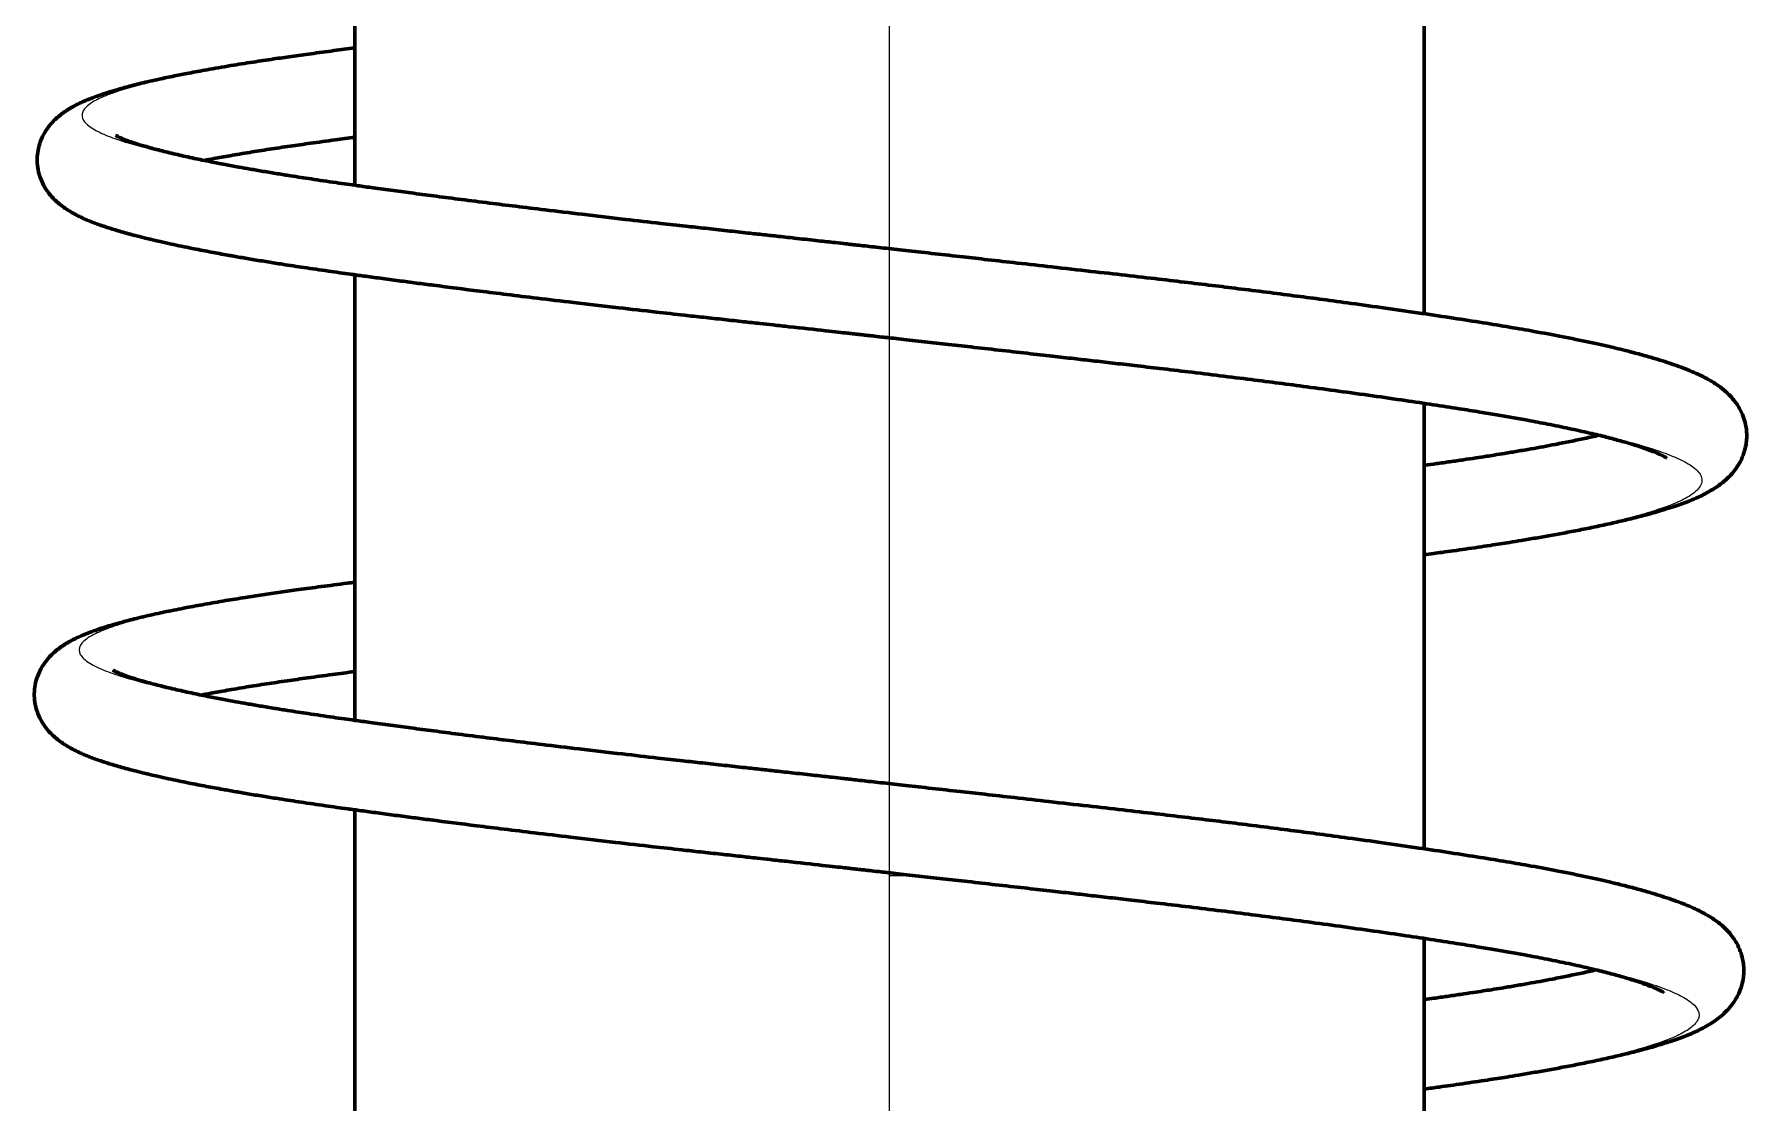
# Model space of a CAD drawing. Header units: millimetres. Extents: x 0 to 594, y 0 to 420.
# Drawn here: x 463.979 to 464.747, y 88.638 to 89.118 of the extents above; entities that cross this region are included whole.
import ezdxf

# ---------------------------------------------------------------- set-up
doc = ezdxf.new("R2010")
doc.units = ezdxf.units.MM
for name, pattern in [('K5LT_AXLED', [19.5, 15, -1.5, 1.5, -1.5]), ('K5LT_BASIC', [0]), ('K5LT_THIN', [0])]:
    doc.linetypes.add(name, pattern=pattern)
doc.layers.add('Системный слой', color=7, linetype='Continuous')

# ---------------------------------------------------------------- blocks, each defined once
blk = doc.blocks.new('U642')
at = {"layer": 'Системный слой', "color": 30, "linetype": 'K5LT_AXLED', "lineweight": 18, "true_color": 0xff8000}
blk.add_line((464.3626, 85.67578), (464.3626, 96.27578), dxfattribs=at)
at = {"layer": 'Системный слой', "color": 5, "linetype": 'K5LT_BASIC', "lineweight": 60, "true_color": 0x0000ff}
for p, q in [((464.1226, 89.25022), (464.1226, 89.05022)), ((464.6026, 89.19251), (464.6026, 88.99255)), ((464.1226, 89.01005), (464.1226, 88.81004)), ((464.6026, 88.95233), (464.6026, 88.75237)), ((464.1226, 88.76987), (464.1226, 88.56987)), ((464.6026, 88.71214), (464.6026, 88.51218))]:
    blk.add_line(p, q, dxfattribs=at)
for points, knots in [([(464.34558, 88.98363), (464.34547, 88.98365), (464.34417, 88.98379), (464.33986, 88.98427), (464.33165, 88.98518), (464.32105, 88.98635), (464.31072, 88.98749), (464.30383, 88.98825), (464.29645, 88.98906), (464.28797, 88.98999), (464.27924, 88.99094), (464.26916, 88.99205), (464.25645, 88.99347), (464.23976, 88.99537), (464.22184, 88.99746), (464.20513, 88.99945), (464.1911, 89.00116), (464.17552, 89.00309), (464.16218, 89.00478), (464.15012, 89.00635), (464.1421, 89.00741), (464.13412, 89.00847), (464.12689, 89.00945), (464.12082, 89.01029), (464.11549, 89.01103), (464.11032, 89.01176), (464.10501, 89.01252), (464.09991, 89.01328), (464.09499, 89.01402), (464.0896, 89.01485), (464.08338, 89.01584), (464.07675, 89.01693), (464.07041, 89.01801), (464.06387, 89.01917), (464.05681, 89.02047), (464.04853, 89.02208), (464.03572, 89.02476), (464.02472, 89.02742), (464.01629, 89.02979), (464.01177, 89.03119), (464.00846, 89.03229), (464.00592, 89.03322), (464.00361, 89.03412), (464.00148, 89.03502), (463.99942, 89.03597), (463.99747, 89.03695), (463.99548, 89.03804), (463.99354, 89.03923), (463.99143, 89.04067), (463.98926, 89.0424), (463.987, 89.04456), (463.98488, 89.04708), (463.98282, 89.05026), (463.98118, 89.05397), (463.98019, 89.05805), (463.97992, 89.0621), (463.98033, 89.06613), (463.98149, 89.07024), (463.98334, 89.074), (463.9855, 89.07703), (463.98752, 89.07926), (463.9893, 89.08089), (463.99087, 89.08216), (463.99231, 89.0832), (463.99374, 89.08415), (463.99518, 89.08502), (463.99667, 89.08585), (463.99836, 89.08671), (464.00044, 89.08769), (464.00319, 89.08886), (464.00661, 89.09016), (464.01042, 89.09146), (464.0147, 89.0928), (464.01978, 89.09424), (464.02638, 89.09594), (464.03378, 89.09766), (464.04112, 89.09921), (464.04825, 89.10063), (464.05641, 89.10214), (464.06596, 89.10379), (464.0761, 89.10542), (464.0854, 89.10682), (464.09417, 89.10808), (464.10315, 89.10931), (464.11271, 89.11059), (464.11944, 89.11147), (464.1226, 89.11188)], [0, 0, 0, 0, 0.277196, 0.519805, 0.754485, 1.27412, 1.481906, 1.657428, 1.891589, 2.177984, 2.494541, 2.791182, 3.232637, 3.81685, 4.51903, 5.099289, 5.597555, 6.060507, 6.876201, 7.175554, 7.496389, 7.834843, 8.159553, 8.441897, 8.694225, 8.988504, 9.340098, 9.710707, 10.040802, 10.386788, 10.837306, 11.325097, 11.778393, 12.225365, 12.859586, 13.590484, 14.586144, 16.971793, 18.125783, 19.186743, 19.980498, 20.73153, 21.499583, 22.435287, 23.397378, 24.520391, 25.66401, 27.078843, 28.626208, 30.746337, 33.108394, 35.896817, 38.745798, 42.461293, 45.860294, 48.879239, 51.929585, 55.47302, 59.329222, 62.419152, 64.830198, 66.742683, 68.148449, 69.420411, 70.558567, 71.614837, 72.63175, 73.60368, 74.738625, 75.988709, 77.25063, 78.349101, 79.208882, 80.14526, 81.107316, 82.023171, 82.686467, 83.231866, 83.848392, 84.529493, 85.084707, 85.534735, 85.884814, 86.248307, 86.650704, 87, 87, 87, 87]), ([(464.01536, 89.07259), (464.01538, 89.07258), (464.01544, 89.07253), (464.01568, 89.07239), (464.01609, 89.07217), (464.01662, 89.07189), (464.01732, 89.07157), (464.01831, 89.07113), (464.01977, 89.07054), (464.02202, 89.06973), (464.02533, 89.06864), (464.02997, 89.06727), (464.03579, 89.06571), (464.04259, 89.06406), (464.04998, 89.06241), (464.05723, 89.06092), (464.06398, 89.0596), (464.06995, 89.0585), (464.07569, 89.05747), (464.08155, 89.05646), (464.08767, 89.05545), (464.09337, 89.05453), (464.09838, 89.05375), (464.10321, 89.05301), (464.10832, 89.05225), (464.1137, 89.05147), (464.11884, 89.05074), (464.12434, 89.04997), (464.13118, 89.04903), (464.13966, 89.04787), (464.14932, 89.04658), (464.15954, 89.04524), (464.1708, 89.04379), (464.18259, 89.0423), (464.19507, 89.04075), (464.20891, 89.03906), (464.22534, 89.0371), (464.24277, 89.03507), (464.25837, 89.0333), (464.27031, 89.03196), (464.28018, 89.03087), (464.28938, 89.02986), (464.29817, 89.0289), (464.30587, 89.02805), (464.3133, 89.02723), (464.32173, 89.0263), (464.33066, 89.02531), (464.33816, 89.02448), (464.34284, 89.02396), (464.34516, 89.0237), (464.34572, 89.02364), (464.34579, 89.02363)], [0, 0, 0, 0, 1.729711, 3.866553, 5.75773, 7.40324, 9.136388, 10.7836, 12.612726, 14.589583, 16.81498, 18.987576, 21.105383, 23.154017, 25.001913, 26.582346, 27.810139, 28.850347, 29.660054, 30.534422, 31.436997, 32.241012, 32.892651, 33.519448, 34.270429, 34.971615, 35.531924, 36.00443, 36.632842, 37.402374, 38.121287, 38.906006, 39.761635, 40.711831, 41.567041, 42.489, 43.624635, 44.920199, 45.968223, 46.714439, 47.296707, 47.941769, 48.520079, 48.940168, 49.309992, 49.772291, 50.342031, 50.878906, 51.34287, 51.696227, 52, 52, 52, 52]), ([(464.1226, 89.07176), (464.11962, 89.07137), (464.11277, 89.07046), (464.10295, 89.06912), (464.09303, 89.06773), (464.08383, 89.06635), (464.07478, 89.06492), (464.06652, 89.06352), (464.05996, 89.06234), (464.05636, 89.06166), (464.05496, 89.06139)], [0, 0, 0, 0, 0.999931, 2.343907, 3.555231, 4.932852, 6.437502, 8.197742, 9.871617, 11, 11, 11, 11]), ([(464.34579, 89.02363), (464.34752, 89.02344), (464.35186, 89.02296), (464.36073, 89.02197), (464.37454, 89.02043), (464.39054, 89.01864), (464.40742, 89.01674), (464.42076, 89.01524), (464.43626, 89.01349), (464.4525, 89.01165), (464.46854, 89.00982), (464.48303, 89.00816), (464.4965, 89.00657), (464.50888, 89.00508), (464.52112, 89.00357), (464.53323, 89.00205), (464.54527, 89.0005), (464.55737, 88.9989), (464.57072, 88.9971), (464.58573, 88.99501), (464.60119, 88.99277), (464.61586, 88.99057), (464.62904, 88.98851), (464.6411, 88.98654), (464.65297, 88.98447), (464.66518, 88.98218), (464.6772, 88.97972), (464.68754, 88.97738), (464.69568, 88.97536), (464.70208, 88.97363), (464.70732, 88.9721), (464.7119, 88.97065), (464.71617, 88.96919), (464.72027, 88.96765), (464.72402, 88.96609), (464.72732, 88.96456), (464.73, 88.96314), (464.73227, 88.9618), (464.73422, 88.96052), (464.73611, 88.95913), (464.73803, 88.95752), (464.74006, 88.95554), (464.7422, 88.95303), (464.74419, 88.95), (464.7458, 88.94655), (464.7468, 88.94317), (464.74726, 88.94016), (464.74737, 88.93741), (464.74716, 88.93439), (464.74644, 88.9309), (464.74503, 88.92718), (464.7431, 88.9238), (464.74093, 88.92098), (464.73865, 88.91861), (464.73623, 88.91653), (464.73363, 88.91465), (464.73089, 88.91295), (464.72816, 88.91147), (464.72525, 88.91007), (464.7222, 88.90876), (464.7188, 88.90745), (464.71532, 88.90622), (464.71122, 88.90489), (464.70622, 88.9034), (464.70035, 88.90179), (464.69405, 88.90021), (464.68744, 88.89867), (464.68058, 88.89717), (464.67346, 88.89571), (464.66644, 88.89436), (464.65953, 88.89309), (464.6528, 88.8919), (464.6466, 88.89086), (464.64123, 88.88999), (464.63658, 88.88925), (464.63196, 88.88854), (464.62686, 88.88777), (464.6214, 88.88697), (464.61602, 88.8862), (464.60995, 88.88535), (464.6054, 88.88473), (464.6026, 88.88435)], [0, 0, 0, 0, 0.400839, 0.750329, 1.089067, 1.785233, 2.081045, 2.437651, 2.860314, 3.346412, 3.78676, 4.220093, 4.60697, 4.991388, 5.37051, 5.799646, 6.209078, 6.59927, 7.029234, 7.555543, 8.130647, 8.661827, 9.198448, 9.720227, 10.245412, 10.901613, 11.702971, 12.551582, 13.328542, 14.068512, 14.843222, 15.610857, 16.475877, 17.506776, 18.737051, 20.067113, 21.535924, 22.842123, 24.209663, 25.559947, 27.198601, 29.214359, 31.597174, 34.530361, 37.489372, 40.292584, 42.469667, 44.257023, 46.260338, 48.999591, 52.140261, 55.159714, 57.7591, 60.006287, 62.143726, 64.112997, 65.81381, 67.287019, 68.454117, 69.720308, 70.691737, 71.552998, 72.378642, 73.286444, 74.2145, 75.050369, 75.804786, 76.571965, 77.256539, 77.868084, 78.397786, 78.868228, 79.317327, 79.682309, 79.969484, 80.286074, 80.667054, 81.038139, 81.35582, 81.620571, 82, 82, 82, 82]), ([(464.7113, 88.92789), (464.71128, 88.9279), (464.71122, 88.92794), (464.71106, 88.92805), (464.71077, 88.92822), (464.71034, 88.92847), (464.70964, 88.92884), (464.70849, 88.92939), (464.7066, 88.93022), (464.70394, 88.93128), (464.70041, 88.93253), (464.69618, 88.93389), (464.691, 88.93541), (464.68471, 88.9371), (464.67708, 88.93896), (464.66827, 88.94093), (464.65883, 88.94287), (464.65006, 88.94454), (464.64229, 88.94595), (464.63509, 88.94719), (464.62723, 88.94849), (464.6178, 88.95), (464.6066, 88.95173), (464.59357, 88.95368), (464.57934, 88.95573), (464.56454, 88.9578), (464.55048, 88.95969), (464.53747, 88.9614), (464.52464, 88.96304), (464.51124, 88.96471), (464.49755, 88.96638), (464.48451, 88.96792), (464.47312, 88.96925), (464.46302, 88.9704), (464.45392, 88.97144), (464.44493, 88.97246), (464.43523, 88.97357), (464.42414, 88.97482), (464.41208, 88.97619), (464.39978, 88.97757), (464.38779, 88.97892), (464.3765, 88.98019), (464.36657, 88.9813), (464.35916, 88.98212), (464.35506, 88.98258), (464.35319, 88.98279), (464.35199, 88.98292), (464.35075, 88.98306), (464.34914, 88.98324), (464.34732, 88.98344), (464.34602, 88.98358), (464.34563, 88.98363), (464.34558, 88.98363)], [0, 0, 0, 0, 1.42378, 3.397335, 5.25715, 7.110559, 8.963309, 11.1904, 13.633374, 16.239741, 18.446733, 20.48149, 22.369963, 24.180429, 25.888483, 27.547134, 28.954134, 30.069995, 30.85767, 31.557967, 32.285116, 33.123767, 34.097166, 35.106513, 36.236003, 37.375107, 38.435663, 39.360383, 40.272544, 41.271038, 42.226106, 43.031134, 43.732975, 44.323547, 44.875793, 45.393496, 45.987925, 46.692139, 47.446874, 48.127928, 48.71547, 49.282088, 49.898314, 50.450409, 50.916639, 51.258022, 51.537174, 51.766891, 52.065586, 52.384422, 52.729282, 53, 53, 53, 53]), ([(464.6026, 88.92451), (464.60451, 88.92477), (464.60857, 88.92534), (464.61449, 88.92617), (464.62031, 88.92702), (464.62558, 88.92781), (464.63008, 88.92851), (464.63432, 88.92917), (464.63904, 88.92994), (464.64461, 88.93087), (464.65043, 88.93188), (464.65615, 88.93291), (464.66213, 88.93404), (464.66841, 88.93528), (464.67492, 88.93665), (464.67894, 88.93755), (464.68093, 88.93801)], [0, 0, 0, 0, 0.748186, 1.655476, 2.710882, 3.805543, 4.724938, 5.464102, 6.386921, 7.539207, 8.771542, 9.933704, 11.220107, 12.969663, 14.877277, 17, 17, 17, 17]), ([(464.34428, 88.74364), (464.34417, 88.74365), (464.34288, 88.7438), (464.33856, 88.74428), (464.33036, 88.74519), (464.31976, 88.74636), (464.30942, 88.7475), (464.30254, 88.74825), (464.29515, 88.74907), (464.28667, 88.75), (464.27794, 88.75095), (464.26787, 88.75206), (464.25516, 88.75348), (464.23846, 88.75538), (464.22055, 88.75747), (464.20384, 88.75946), (464.18981, 88.76117), (464.17423, 88.7631), (464.16089, 88.76479), (464.14883, 88.76636), (464.1408, 88.76742), (464.13283, 88.76848), (464.1256, 88.76946), (464.11953, 88.7703), (464.1142, 88.77104), (464.10903, 88.77176), (464.10372, 88.77253), (464.09862, 88.77328), (464.09369, 88.77403), (464.08831, 88.77486), (464.08209, 88.77584), (464.07546, 88.77693), (464.06912, 88.77802), (464.06258, 88.77917), (464.05552, 88.78048), (464.04723, 88.78209), (464.03443, 88.78476), (464.02343, 88.78743), (464.01499, 88.78979), (464.01047, 88.79119), (464.00717, 88.7923), (464.00463, 88.79322), (464.00231, 88.79413), (464.00019, 88.79503), (463.99812, 88.79598), (463.99618, 88.79695), (463.99419, 88.79804), (463.99224, 88.79923), (463.99014, 88.80068), (463.98797, 88.80241), (463.9857, 88.80457), (463.98358, 88.80709), (463.98153, 88.81027), (463.97988, 88.81398), (463.97889, 88.81806), (463.97863, 88.8221), (463.97904, 88.82613), (463.9802, 88.83024), (463.98205, 88.83401), (463.98421, 88.83704), (463.98623, 88.83927), (463.988, 88.8409), (463.98958, 88.84217), (463.99101, 88.84321), (463.99244, 88.84415), (463.99389, 88.84502), (463.99537, 88.84585), (463.99706, 88.84672), (463.99915, 88.8477), (464.00183, 88.84884), (464.00505, 88.85007), (464.00847, 88.85125), (464.01203, 88.85238), (464.01595, 88.85354), (464.02121, 88.85497), (464.02833, 88.85673), (464.03713, 88.85868), (464.04614, 88.86048), (464.05504, 88.86213), (464.06387, 88.86366), (464.07264, 88.86508), (464.08094, 88.86636), (464.08896, 88.86753), (464.09772, 88.86876), (464.10772, 88.87011), (464.11631, 88.87124), (464.12145, 88.8719), (464.1226, 88.87205)], [0, 0, 0, 0, 0.280231, 0.525496, 0.762745, 1.288066, 1.498124, 1.675568, 1.912299, 2.201835, 2.52186, 2.821747, 3.268009, 3.858593, 4.568433, 5.15504, 5.658761, 6.126777, 6.95139, 7.254018, 7.578364, 7.920522, 8.248782, 8.534208, 8.789298, 9.086803, 9.442251, 9.816906, 10.150603, 10.50036, 10.955799, 11.448916, 11.907167, 12.359045, 13.000228, 13.739145, 14.745671, 17.157351, 18.32397, 19.396544, 20.198984, 20.958228, 21.734685, 22.680626, 23.653249, 24.788548, 25.944681, 27.37499, 28.939284, 31.082608, 33.47051, 36.289441, 39.169598, 42.925764, 46.361972, 49.41396, 52.497599, 56.079716, 59.978021, 63.101748, 65.539166, 67.472562, 68.893686, 70.179514, 71.330049, 72.397845, 73.425921, 74.408558, 75.555908, 76.819199, 78.002981, 79.028279, 79.812696, 80.557401, 81.380334, 82.398385, 83.369742, 84.162875, 84.78608, 85.391774, 85.902089, 86.291242, 86.663514, 87.017545, 87.425752, 87.872436, 88, 88, 88, 88]), ([(464.01407, 88.83259), (464.01408, 88.83258), (464.01415, 88.83254), (464.01439, 88.8324), (464.01479, 88.83217), (464.01533, 88.8319), (464.01602, 88.83157), (464.01702, 88.83114), (464.01847, 88.83055), (464.02072, 88.82973), (464.02403, 88.82865), (464.02867, 88.82727), (464.03449, 88.82572), (464.0413, 88.82407), (464.04869, 88.82242), (464.05594, 88.82092), (464.06269, 88.81961), (464.06865, 88.8185), (464.0744, 88.81748), (464.08025, 88.81647), (464.08637, 88.81545), (464.09207, 88.81454), (464.09708, 88.81376), (464.10192, 88.81302), (464.10703, 88.81226), (464.11241, 88.81148), (464.11755, 88.81075), (464.12304, 88.80998), (464.12989, 88.80903), (464.13837, 88.80788), (464.14803, 88.80659), (464.15824, 88.80525), (464.1695, 88.80379), (464.1813, 88.8023), (464.19378, 88.80075), (464.20761, 88.79907), (464.22404, 88.79711), (464.24148, 88.79508), (464.25707, 88.7933), (464.26902, 88.79197), (464.27888, 88.79088), (464.28809, 88.78987), (464.29687, 88.7889), (464.30458, 88.78806), (464.312, 88.78724), (464.32044, 88.78631), (464.32936, 88.78532), (464.33686, 88.78449), (464.34155, 88.78397), (464.34386, 88.78371), (464.34442, 88.78365), (464.3445, 88.78364)], [0, 0, 0, 0, 1.72971, 3.866552, 5.757729, 7.40324, 9.136388, 10.783599, 12.612725, 14.589581, 16.814978, 18.987574, 21.105382, 23.154016, 25.001912, 26.582345, 27.810138, 28.850346, 29.660053, 30.53442, 31.436996, 32.24101, 32.892649, 33.519446, 34.270428, 34.971613, 35.531923, 36.004429, 36.632841, 37.402373, 38.121286, 38.906005, 39.761633, 40.711828, 41.567038, 42.488997, 43.624633, 44.920196, 45.96822, 46.714436, 47.296704, 47.941766, 48.520075, 48.940165, 49.309988, 49.772288, 50.342028, 50.878902, 51.342866, 51.696225, 52, 52, 52, 52]), ([(464.1226, 88.83194), (464.11918, 88.83149), (464.11187, 88.83052), (464.10165, 88.82913), (464.09174, 88.82773), (464.08253, 88.82636), (464.07349, 88.82493), (464.06523, 88.82353), (464.05867, 88.82235), (464.05506, 88.82167), (464.05367, 88.8214)], [0, 0, 0, 0, 1.129926, 2.456432, 3.652009, 5.011722, 6.496812, 8.23417, 9.886285, 11, 11, 11, 11]), ([(464.3445, 88.78364), (464.34622, 88.78345), (464.35057, 88.78296), (464.35943, 88.78198), (464.37324, 88.78044), (464.38925, 88.77865), (464.40613, 88.77675), (464.41947, 88.77525), (464.43496, 88.77349), (464.4512, 88.77165), (464.46724, 88.76983), (464.48173, 88.76816), (464.49521, 88.76657), (464.50758, 88.76508), (464.51983, 88.76358), (464.53194, 88.76205), (464.54398, 88.7605), (464.55607, 88.75891), (464.56942, 88.7571), (464.58443, 88.75501), (464.59989, 88.75278), (464.61456, 88.75058), (464.62775, 88.74852), (464.6398, 88.74655), (464.65168, 88.74448), (464.66389, 88.74219), (464.67591, 88.73972), (464.68625, 88.73738), (464.69438, 88.73536), (464.70078, 88.73364), (464.70602, 88.73211), (464.71061, 88.73066), (464.71487, 88.7292), (464.71898, 88.72766), (464.72272, 88.7261), (464.72602, 88.72456), (464.7287, 88.72315), (464.73097, 88.72181), (464.73292, 88.72052), (464.73481, 88.71913), (464.73673, 88.71753), (464.73877, 88.71555), (464.7409, 88.71304), (464.7429, 88.71), (464.7445, 88.70655), (464.7455, 88.70318), (464.74596, 88.70017), (464.74607, 88.69742), (464.74586, 88.6944), (464.74514, 88.6909), (464.74374, 88.68719), (464.7418, 88.68381), (464.73963, 88.68099), (464.73735, 88.67862), (464.73493, 88.67653), (464.73233, 88.67465), (464.72959, 88.67295), (464.72686, 88.67148), (464.72395, 88.67008), (464.7209, 88.66876), (464.71751, 88.66745), (464.71402, 88.66623), (464.70992, 88.6649), (464.70492, 88.66341), (464.69905, 88.6618), (464.69275, 88.66022), (464.68614, 88.65868), (464.67929, 88.65718), (464.67216, 88.65572), (464.66514, 88.65436), (464.65823, 88.65309), (464.6515, 88.65191), (464.6453, 88.65087), (464.63994, 88.64999), (464.63529, 88.64926), (464.63066, 88.64854), (464.62556, 88.64777), (464.62011, 88.64697), (464.61473, 88.6462), (464.60903, 88.64541), (464.60493, 88.64485), (464.6026, 88.64454)], [0, 0, 0, 0, 0.401127, 0.750868, 1.089848, 1.786514, 2.082538, 2.4394, 2.862366, 3.348812, 3.789476, 4.22312, 4.610274, 4.994969, 5.374363, 5.803807, 6.213532, 6.604004, 7.034277, 7.560963, 8.13648, 8.66804, 9.205046, 9.7272, 10.252762, 10.909433, 11.711366, 12.560586, 13.338103, 14.078604, 14.85387, 15.622056, 16.487696, 17.519334, 18.750492, 20.081508, 21.551373, 22.858509, 24.22703, 25.578283, 27.218112, 29.235316, 31.619841, 34.555131, 37.516266, 40.321488, 42.500133, 44.288771, 46.293523, 49.034741, 52.177664, 55.199283, 57.800533, 60.049333, 62.188305, 64.158989, 65.861022, 67.335287, 68.503223, 69.770322, 70.742448, 71.604327, 72.430563, 73.339016, 74.267738, 75.104207, 75.859165, 76.626895, 77.311959, 77.923943, 78.454025, 78.924805, 79.374226, 79.739469, 80.02685, 80.343667, 80.724921, 81.096272, 81.41418, 81.679121, 82, 82, 82, 82]), ([(464.71001, 88.6879), (464.70999, 88.68791), (464.70993, 88.68795), (464.70976, 88.68806), (464.70948, 88.68823), (464.70905, 88.68848), (464.70835, 88.68884), (464.70719, 88.6894), (464.70531, 88.69023), (464.70264, 88.69129), (464.69911, 88.69254), (464.69489, 88.6939), (464.68971, 88.69542), (464.68342, 88.6971), (464.67578, 88.69897), (464.66697, 88.70094), (464.65754, 88.70288), (464.64876, 88.70455), (464.64099, 88.70595), (464.6338, 88.7072), (464.62593, 88.7085), (464.61651, 88.71), (464.6053, 88.71174), (464.59227, 88.71369), (464.57805, 88.71574), (464.56325, 88.7178), (464.54918, 88.7197), (464.53617, 88.7214), (464.52334, 88.72305), (464.50995, 88.72472), (464.49625, 88.72638), (464.48322, 88.72793), (464.47182, 88.72925), (464.46172, 88.73041), (464.45262, 88.73145), (464.44363, 88.73247), (464.43393, 88.73357), (464.42284, 88.73483), (464.41078, 88.73619), (464.39849, 88.73758), (464.3865, 88.73893), (464.3752, 88.74019), (464.36527, 88.7413), (464.35787, 88.74213), (464.35376, 88.74259), (464.35189, 88.74279), (464.3507, 88.74293), (464.34946, 88.74307), (464.34785, 88.74324), (464.34602, 88.74345), (464.34473, 88.74359), (464.34433, 88.74364), (464.34428, 88.74364)], [0, 0, 0, 0, 1.423793, 3.39735, 5.257167, 7.110578, 8.963331, 11.190413, 13.633376, 16.239731, 18.446722, 20.481481, 22.369956, 24.180423, 25.888479, 27.547132, 28.954133, 30.069995, 30.85767, 31.557968, 32.285117, 33.123769, 34.09717, 35.106518, 36.236012, 37.375123, 38.435687, 39.360414, 40.272581, 41.271102, 42.226184, 43.031221, 43.733056, 44.323634, 44.875883, 45.393585, 45.988008, 46.692218, 47.446938, 48.127969, 48.715487, 49.282095, 49.898325, 50.450455, 50.916733, 51.258164, 51.537336, 51.767056, 52.065749, 52.38458, 52.729386, 53, 53, 53, 53]), ([(464.6026, 88.6847), (464.60405, 88.6849), (464.60765, 88.6854), (464.6132, 88.68618), (464.61901, 88.68703), (464.62428, 88.68782), (464.62879, 88.68851), (464.63302, 88.68918), (464.63775, 88.68994), (464.64331, 88.69087), (464.64914, 88.69188), (464.65486, 88.69292), (464.66083, 88.69404), (464.66712, 88.69529), (464.67362, 88.69665), (464.67765, 88.69756), (464.67964, 88.69802)], [0, 0, 0, 0, 0.583528, 1.500006, 2.566115, 3.671875, 4.600588, 5.347244, 6.279424, 7.443398, 8.688228, 9.862175, 11.161626, 12.928929, 14.855891, 17, 17, 17, 17])]:
    blk.add_open_spline(points, degree=3, knots=knots, dxfattribs=at)
at = {"layer": 'Системный слой', "color": 7, "linetype": 'K5LT_THIN', "lineweight": 18}
for points, knots in [([(464.1226, 89.1118), (464.11853, 89.11128), (464.10695, 89.10975), (464.08953, 89.10735), (464.06892, 89.10416), (464.04848, 89.1005), (464.03024, 89.09651), (464.01719, 89.09283), (464.00877, 89.08971), (464.00304, 89.08664), (463.99976, 89.08314), (464.00019, 89.07933), (464.00443, 89.07566), (464.01139, 89.07232), (464.02094, 89.0691), (464.03439, 89.06548), (464.05229, 89.06155), (464.07351, 89.0576), (464.09629, 89.05389), (464.1211, 89.05031), (464.14925, 89.04651), (464.18306, 89.04217), (464.21997, 89.03769), (464.25596, 89.03353), (464.2879, 89.03002), (464.31704, 89.02682), (464.33633, 89.02468), (464.34579, 89.02363)], [0, 0, 0, 0, 0.530119, 1.544599, 2.499273, 3.747868, 5.14828, 6.396572, 7.374483, 8.328412, 9.496302, 10.786621, 11.980908, 13.014356, 14.017597, 15.20028, 16.479128, 17.682328, 18.847522, 19.91774, 21.11205, 22.39856, 23.830504, 25.103235, 26.116995, 27.078971, 28, 28, 28, 28]), ([(464.34558, 88.98363), (464.349, 88.98325), (464.36715, 88.98123), (464.39873, 88.9777), (464.43674, 88.9734), (464.46961, 88.96967), (464.50165, 88.96594), (464.53672, 88.96158), (464.5715, 88.95695), (464.60089, 88.95272), (464.62423, 88.94913), (464.64515, 88.9457), (464.66678, 88.94164), (464.68798, 88.93693), (464.70505, 88.93213), (464.71673, 88.92772), (464.724, 88.92367), (464.72778, 88.91925), (464.72696, 88.91468), (464.72175, 88.91044), (464.71453, 88.90706), (464.70628, 88.90417), (464.69538, 88.901), (464.67949, 88.89719), (464.6586, 88.89305), (464.63595, 88.88924), (464.61706, 88.88644), (464.60626, 88.88494), (464.6026, 88.88444)], [0, 0, 0, 0, 0.329977, 1.748895, 3.032092, 4.032324, 5.054612, 6.342598, 7.756336, 8.973244, 9.937502, 10.875235, 12.031982, 13.414274, 14.867953, 16.113105, 17.272116, 18.50832, 19.943119, 21.211774, 22.20593, 22.97787, 23.88492, 25.065872, 26.371142, 27.575279, 28.526497, 29, 29, 29, 29]), ([(464.1226, 88.87198), (464.11944, 88.87157), (464.10939, 88.87026), (464.0932, 88.86806), (464.07284, 88.86502), (464.05184, 88.86141), (464.03265, 88.85741), (464.01855, 88.85367), (464.00913, 88.85041), (464.00264, 88.84728), (463.99867, 88.84367), (463.99861, 88.83971), (464.00284, 88.83579), (464.01017, 88.83229), (464.01978, 88.82908), (464.03238, 88.82568), (464.0494, 88.82188), (464.07031, 88.81793), (464.09278, 88.81425), (464.11523, 88.81096), (464.13983, 88.8076), (464.17036, 88.80361), (464.20594, 88.79922), (464.24145, 88.79505), (464.27182, 88.79164), (464.29935, 88.78863), (464.32302, 88.78602), (464.33871, 88.78428), (464.3445, 88.78364)], [0, 0, 0, 0, 0.423664, 1.371801, 2.35026, 3.630445, 5.064575, 6.388838, 7.426563, 8.456172, 9.692534, 11.07518, 12.386968, 13.569063, 14.586241, 15.697525, 16.932714, 18.255452, 19.46517, 20.466227, 21.488916, 22.748265, 24.213789, 25.545083, 26.590422, 27.418486, 28.417789, 29, 29, 29, 29]), ([(464.34428, 88.74364), (464.3516, 88.74283), (464.3723, 88.74052), (464.40482, 88.73688), (464.43838, 88.73308), (464.46868, 88.72964), (464.49981, 88.72602), (464.53548, 88.72158), (464.57065, 88.71689), (464.60037, 88.71261), (464.62453, 88.70889), (464.64686, 88.70519), (464.66949, 88.70084), (464.68931, 88.69624), (464.7038, 88.69205), (464.71362, 88.68842), (464.72072, 88.68495), (464.72546, 88.681), (464.72649, 88.67677), (464.72363, 88.67277), (464.71821, 88.66931), (464.71081, 88.66612), (464.70027, 88.66269), (464.68456, 88.65861), (464.66412, 88.65433), (464.64182, 88.6504), (464.62132, 88.64723), (464.6084, 88.64542), (464.6026, 88.64463)], [0, 0, 0, 0, 0.707257, 1.995133, 3.133993, 3.996217, 5.049849, 6.355305, 7.789695, 9.022919, 10.00324, 11.036528, 12.321215, 13.726507, 14.930765, 15.910967, 16.884802, 18.067538, 19.363496, 20.54843, 21.537047, 22.41584, 23.448204, 24.697515, 26.063669, 27.264515, 28.244185, 29, 29, 29, 29])]:
    blk.add_open_spline(points, degree=3, knots=knots, dxfattribs=at)
blk = doc.blocks.new('U637')
at = {"layer": 'Системный слой'}
blk.add_blockref('U642', (0, 0), dxfattribs=at)

msp = doc.modelspace()

# ---------------------------------------------------------------- linework, layer by layer
at = {"layer": 'Системный слой', "color": 5, "linetype": 'K5LT_BASIC', "lineweight": 60, "true_color": 0x0000ff}
msp.add_line((464.19666, 88.80038), (464.19686, 88.80038), dxfattribs=at)
at = {"layer": 'Системный слой', "color": 7, "linetype": 'K5LT_THIN', "lineweight": 18}
msp.add_line((464.3626, 88.74038), (464.37353, 88.74038), dxfattribs=at)

# ---------------------------------------------------------------- block references
at = {"layer": 'Системный слой'}
msp.add_blockref('U637', (0, 0), dxfattribs=at)

doc.saveas('drawing.dxf')
